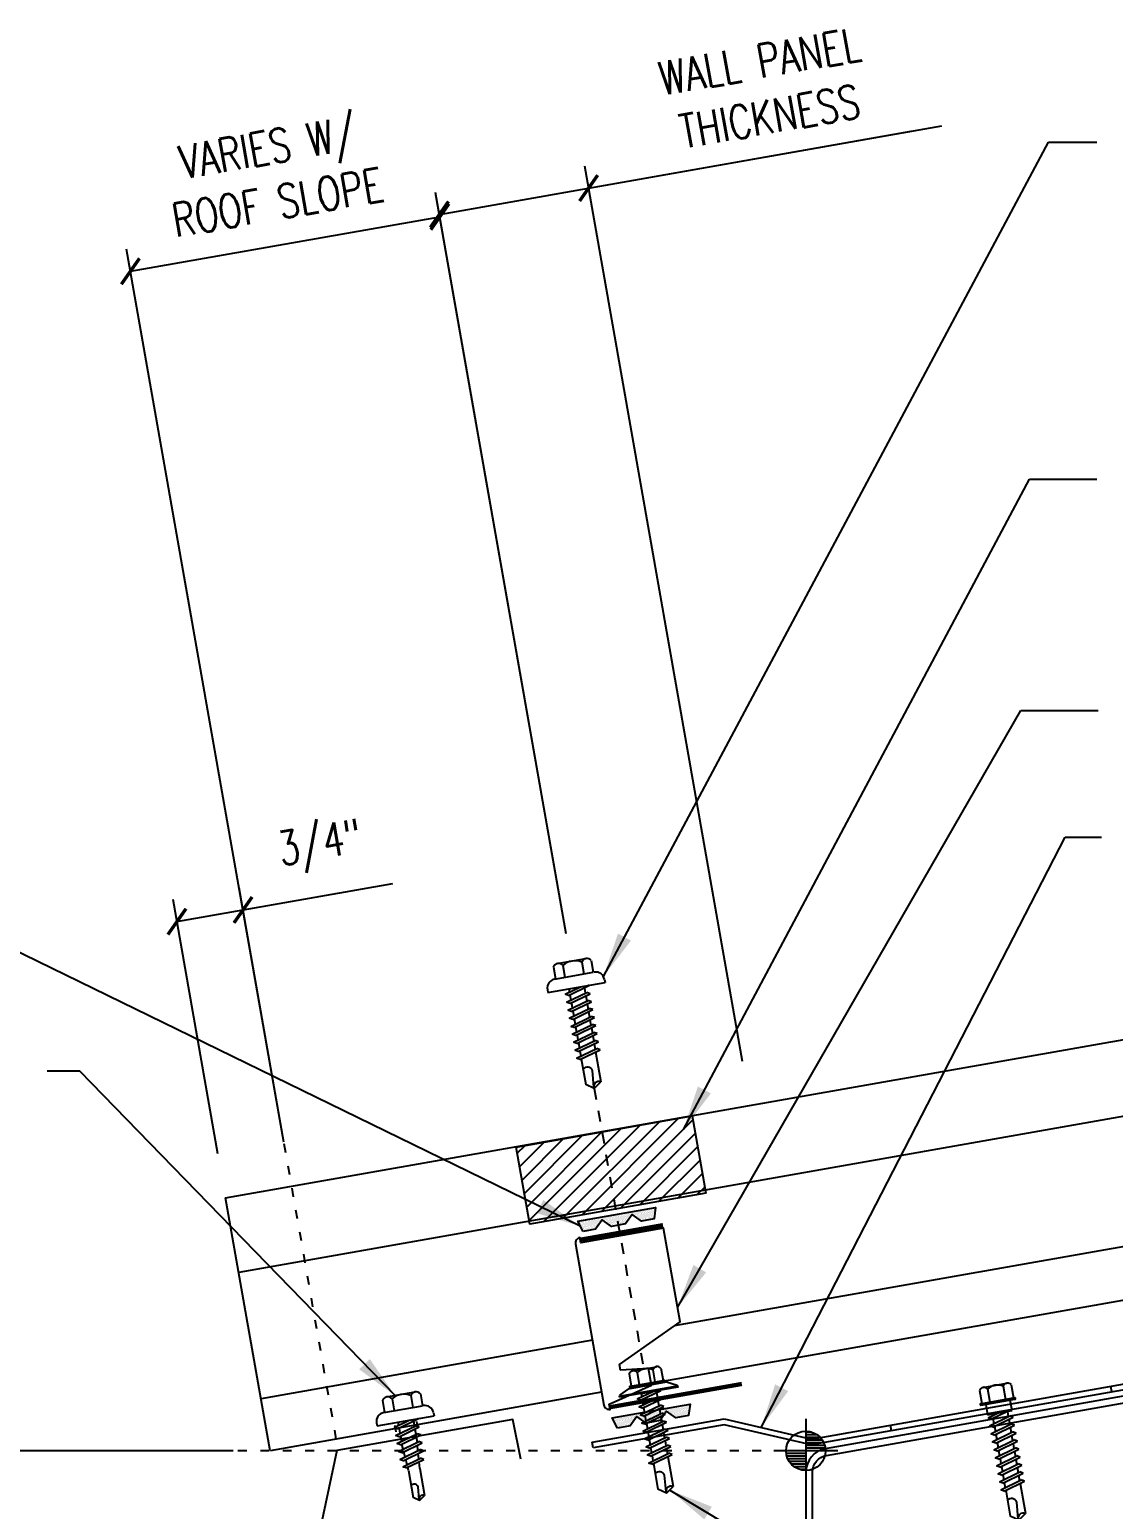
# Model space of a CAD drawing. Header units: inches. Extents: x 8 to 41.9, y 2.6 to 46.4.
# Drawn here: x 16.29 to 28.41, y 20.68 to 37.22 of the extents above; entities that cross this region are included whole.
import ezdxf

# ---------------------------------------------------------------- set-up
doc = ezdxf.new("R2010")
doc.units = ezdxf.units.IN
doc.header["$MEASUREMENT"] = 0
doc.linetypes.add('ACAD_ISO07W100', pattern=[3, 0, -3])
doc.linetypes.add('DASH3', pattern=[0.125, 0.0625, -0.0625])
for name, color, linetype in [('ANNOBJ', 7, 'Continuous'), ('CLO', 3, 'Continuous'), ('DIM', 7, 'Continuous'), ('ELEV-MK', 3, 'Continuous'), ('FASTENER', 9, 'Continuous'), ('PANEL', 11, 'Continuous'), ('SEALANT', 8, 'Continuous'), ('STLA', 12, 'Continuous'), ('TAPE', 8, 'Continuous'), ('TEXT', 2, 'Continuous'), ('TRIM', 6, 'Continuous')]:
    doc.layers.add(name, color=color, linetype=linetype)
doc.styles.add('TEXT1', font='ROMANS.shx', dxfattribs={"width": 0.75, "height": 0.375})
doc.dimstyles.new('DETAIL', dxfattribs={"dimscale": 4, "dimtxt": 0.09375, "dimasz": 0.0625, "dimexe": 0.0625, "dimexo": 0.125, "dimgap": 0.0625, "dimtad": 1, "dimdec": 4, "dimzin": 3, "dimdsep": 46, "dimlunit": 4, "dimtxsty": 'TEXT1', "dimblk": 'ARCHTICK', "dimcen": 0.0625, "dimclrd": 7, "dimclre": 7, "dimclrt": 2, "dimadec": 0, "dimazin": 0, "dimtfac": 0.59375, "dimtdec": 4, "dimtmove": 0, "dimatfit": 3, "dimfxl": 0, "dimfrac": 2, "dimtolj": 1, "dimtzin": 3, "dimarcsym": 0})
doc.dimstyles.new('DETAIL$7', dxfattribs={"dimscale": 4, "dimtxt": 0.09375, "dimasz": 0.125, "dimexe": 0.0625, "dimexo": 0.125, "dimgap": 0.0625, "dimtad": 1, "dimdec": 4, "dimzin": 3, "dimdsep": 46, "dimlunit": 4, "dimtxsty": 'TEXT1', "dimblk": 'ARCHTICK', "dimcen": 0.0625, "dimclrd": 7, "dimclre": 7, "dimclrt": 2, "dimadec": 0, "dimazin": 0, "dimtfac": 0.59375, "dimtdec": 4, "dimtmove": 0, "dimatfit": 3, "dimfxl": 0, "dimfrac": 2, "dimtolj": 1, "dimtzin": 3, "dimarcsym": 0})

# ---------------------------------------------------------------- blocks, each defined once
blk = doc.blocks.new('MB_DW4')
at = {"layer": 'FASTENER'}
for p, q in [((-0.163, 0.337), (0.159, 0.337)), ((-0.226, 0.171), (0.214, 0.171)), ((-0.217, 0.305), (-0.217, 0.171)), ((-0.108, 0.305), (-0.108, 0.171)), ((0.105, 0.305), (0.105, 0.171)), ((0.214, 0.305), (0.214, 0.171)), ((-0.326, 0.071), (-0.326, 0.037)), ((-0.326, 0.037), (0.322, 0.037)), ((-0.141, -0.014), (0.037, 0.037)), ((-0.105, -0.034), (0.137, 0.035)), ((-0.088, 0.037), (-0.088, 0.001)), ((-0.088, 0.037), (0.085, 0.037)), ((0.085, 0.037), (0.134, 0.037)), ((0.085, 0.02), (0.085, -0.041)), ((0.137, 0.035), (0.134, 0.037)), ((0.322, 0.071), (0.322, 0.037)), ((-0.105, -0.034), (-0.141, -0.014)), ((-0.141, -0.105), (0.102, -0.036)), ((-0.105, -0.125), (-0.141, -0.105)), ((-0.141, -0.196), (0.102, -0.127)), ((-0.105, -0.125), (0.137, -0.056)), ((-0.105, -0.216), (0.137, -0.147)), ((-0.088, -0.029), (-0.088, -0.09)), ((-0.088, -0.12), (-0.088, -0.181)), ((0.085, -0.071), (0.085, -0.131)), ((0.085, -0.162), (0.085, -0.211)), ((0.137, -0.056), (0.102, -0.036)), ((0.137, -0.147), (0.102, -0.127)), ((-0.105, -0.216), (-0.141, -0.196)), ((-0.141, -0.287), (0.102, -0.217)), ((-0.105, -0.307), (-0.141, -0.287)), ((-0.141, -0.378), (0.102, -0.308)), ((-0.105, -0.307), (0.137, -0.238)), ((-0.105, -0.398), (0.137, -0.328)), ((-0.084, -0.27), (-0.088, -0.211)), ((-0.078, -0.36), (-0.082, -0.3)), ((0.077, -0.315), (0.082, -0.253)), ((0.084, -0.223), (0.085, -0.211)), ((0.137, -0.238), (0.102, -0.217)), ((0.137, -0.328), (0.102, -0.308)), ((-0.105, -0.398), (-0.141, -0.378)), ((-0.122, -0.463), (0.089, -0.403)), ((-0.086, -0.483), (-0.122, -0.463)), ((-0.086, -0.483), (0.124, -0.423)), ((-0.071, -0.449), (-0.075, -0.389)), ((-0.066, -0.516), (-0.069, -0.478)), ((0.063, -0.515), (0.068, -0.439)), ((0.071, -0.408), (0.075, -0.346)), ((0.124, -0.423), (0.089, -0.403)), ((-0.066, -0.516), (-0.066, -0.82)), ((0.063, -0.516), (0.063, -0.82)), ((-0.002, -0.866), (-0.066, -0.82)), ((-0.003, -0.854), (0.009, -0.714)), ((-0.002, -0.866), (0.063, -0.82))]:
    blk.add_line(p, q, dxfattribs=at)
for centre, radius, start, end in [((-0.163, 0.274), 0.0628, 29.8754, 150.1246), ((-0.002, 0.141), 0.196, 56.9974, 123.0026), ((0.159, 0.274), 0.0628, 29.8754, 150.1246), ((-0.226, 0.071), 0.1, 90, 180), ((0.222, 0.071), 0.1, 0, 90), ((0.073, -0.516), 0.01, 175.9484, 180), ((-0.036, -0.723), 0.0461, 11.1445, 130.906), ((0.039, -0.855), 0.0422, 55.4585, 194.8454)]:
    blk.add_arc(centre, radius, start, end, dxfattribs=at)
blk = doc.blocks.new('*X5')
at = {"color": 0}
for p, q in [((13.863, 23.94), (14.943, 25.019)), ((14.078, 23.978), (15.157, 25.057)), ((14.293, 24.015), (15.317, 25.04)), ((13.406, 24.366), (13.87, 24.83)), ((13.432, 24.215), (14.084, 24.868)), ((13.459, 24.065), (14.299, 24.905)), ((13.485, 23.915), (14.514, 24.943)), ((13.649, 23.902), (14.728, 24.981)), ((14.507, 24.053), (15.344, 24.89)), ((13.353, 24.666), (13.44, 24.754)), ((13.379, 24.516), (13.655, 24.792)), ((14.722, 24.091), (15.37, 24.74)), ((14.937, 24.129), (15.397, 24.589)), ((15.151, 24.167), (15.423, 24.439)), ((15.366, 24.205), (15.45, 24.289))]:
    blk.add_line(p, q, dxfattribs=at)
blk = doc.blocks.new('A$C0421499B')
at = {"layer": 'SEALANT'}
blk.add_lwpolyline([(2.122, 0.347), (0.152, 0), (0, 0.862), (1.97, 1.209)], close=True, dxfattribs=at)
blk.add_blockref('*X5', (-13.34, -23.874), dxfattribs=at)
blk = doc.blocks.new('MB_DW1')
at = {"layer": 'FASTENER'}
for p, q in [((-0.181, 0.276), (-0.181, 0.137)), ((-0.135, 0.302), (0.135, 0.302)), ((-0.089, 0.276), (-0.089, 0.137)), ((0.089, 0.276), (0.089, 0.137)), ((0.181, 0.276), (0.181, 0.137)), ((-0.217, 0.114), (-0.326, 0.059)), ((-0.326, 0.059), (-0.326, 0.049)), ((-0.326, 0.049), (0.326, 0.049)), ((-0.217, 0.114), (0.217, 0.114)), ((-0.193, 0.137), (0.193, 0.137)), ((-0.193, 0.119), (0.193, 0.119)), ((-0.181, 0.137), (0.181, 0.137)), ((-0.139, -0.016), (0.046, 0.037)), ((-0.104, -0.036), (0.139, 0.033)), ((-0.086, 0.037), (-0.086, -0.001)), ((-0.086, 0.037), (0.086, 0.037)), ((0.086, 0.037), (0.133, 0.037)), ((0.086, 0.018), (0.086, -0.042)), ((0.139, 0.033), (0.133, 0.037)), ((0.217, 0.114), (0.326, 0.059)), ((0.326, 0.059), (0.326, 0.049)), ((-0.104, -0.036), (-0.139, -0.016)), ((-0.139, -0.107), (0.104, -0.038)), ((-0.104, -0.127), (-0.139, -0.107)), ((-0.139, -0.198), (0.104, -0.128)), ((-0.104, -0.127), (0.139, -0.058)), ((-0.104, -0.218), (0.139, -0.149)), ((-0.086, -0.031), (-0.086, -0.092)), ((-0.086, -0.122), (-0.086, -0.183)), ((0.086, -0.073), (0.086, -0.133)), ((0.086, -0.164), (0.086, -0.224)), ((0.139, -0.058), (0.104, -0.038)), ((0.139, -0.149), (0.104, -0.128)), ((-0.104, -0.218), (-0.139, -0.198)), ((-0.139, -0.289), (0.104, -0.219)), ((-0.104, -0.309), (-0.139, -0.289)), ((-0.139, -0.38), (0.104, -0.31)), ((-0.104, -0.309), (0.139, -0.239)), ((-0.104, -0.4), (0.139, -0.33)), ((-0.086, -0.213), (-0.086, -0.274)), ((-0.086, -0.304), (-0.086, -0.364)), ((0.086, -0.255), (0.086, -0.315)), ((0.139, -0.239), (0.104, -0.219)), ((0.139, -0.33), (0.104, -0.31)), ((-0.104, -0.4), (-0.139, -0.38)), ((-0.139, -0.47), (0.104, -0.401)), ((-0.104, -0.491), (-0.139, -0.47)), ((-0.139, -0.561), (0.104, -0.492)), ((-0.104, -0.491), (0.139, -0.421)), ((-0.086, -0.395), (-0.086, -0.455)), ((-0.086, -0.486), (-0.086, -0.546)), ((0.086, -0.345), (0.086, -0.406)), ((0.086, -0.436), (0.086, -0.497)), ((0.139, -0.421), (0.104, -0.401)), ((0.139, -0.512), (0.104, -0.492)), ((-0.104, -0.581), (-0.139, -0.561)), ((-0.139, -0.652), (0.104, -0.583)), ((-0.104, -0.672), (-0.139, -0.652)), ((-0.104, -0.581), (0.139, -0.512)), ((-0.104, -0.672), (0.139, -0.603)), ((-0.086, -0.577), (-0.086, -0.637)), ((0.086, -0.527), (0.086, -0.588)), ((0.086, -0.618), (0.086, -0.679)), ((0.139, -0.603), (0.104, -0.583)), ((-0.139, -0.743), (0.104, -0.674)), ((-0.104, -0.763), (-0.139, -0.743)), ((-0.104, -0.763), (0.139, -0.694)), ((-0.086, -0.667), (-0.086, -0.728)), ((-0.086, -0.758), (-0.086, -1.05)), ((0.086, -0.709), (0.086, -1.05)), ((0.139, -0.694), (0.104, -0.674)), ((-0.002, -1.095), (0.014, -0.909)), ((0, -1.111), (-0.086, -1.05)), ((0, -1.111), (0.086, -1.05))]:
    blk.add_line(p, q, dxfattribs=at)
blk.add_lwpolyline([(-0.331, 0.037), (-0.331, 0.049), (0.331, 0.049), (0.331, 0.037)], close=True, dxfattribs=at)
for centre, radius, start, end in [((-0.135, 0.25), 0.0527, 29.8754, 150.1246), ((0, 0.138), 0.164, 56.9974, 123.0026), ((0.135, 0.25), 0.0527, 29.8754, 150.1246), ((-0.193, 0.128), 0.00894, 90, 270), ((0.193, 0.128), 0.00894, 270, 90), ((-0.046, -0.921), 0.0615, 11.1445, 130.906), ((0.054, -1.097), 0.0563, 55.4585, 194.8454)]:
    blk.add_arc(centre, radius, start, end, dxfattribs=at)
blk = doc.blocks.new('*X4')
at = {"color": 0}
for p, q in [((-0.434, 0.135), (-0.434, 0.135)), ((-0.434, 0.123), (-0.434, 0.123)), ((-0.422, 0.141), (-0.422, 0.141)), ((-0.422, 0.129), (-0.422, 0.129)), ((-0.422, 0.117), (-0.422, 0.117)), ((-0.422, 0.105), (-0.422, 0.105)), ((-0.422, 0.094), (-0.422, 0.094)), ((-0.422, 0.082), (-0.422, 0.082)), ((-0.41, 0.135), (-0.41, 0.135)), ((-0.41, 0.123), (-0.41, 0.123)), ((-0.41, 0.111), (-0.41, 0.111)), ((-0.41, 0.1), (-0.41, 0.1)), ((-0.41, 0.088), (-0.41, 0.088)), ((-0.41, 0.076), (-0.41, 0.076)), ((-0.41, 0.064), (-0.41, 0.064)), ((-0.41, 0.053), (-0.41, 0.053)), ((-0.41, 0.041), (-0.41, 0.041)), ((-0.398, 0.141), (-0.398, 0.141)), ((-0.398, 0.129), (-0.398, 0.129)), ((-0.398, 0.117), (-0.398, 0.117)), ((-0.398, 0.105), (-0.398, 0.105)), ((-0.398, 0.094), (-0.398, 0.094)), ((-0.398, 0.082), (-0.398, 0.082)), ((-0.398, 0.07), (-0.398, 0.07)), ((-0.398, 0.059), (-0.398, 0.059)), ((-0.398, 0.047), (-0.398, 0.047)), ((-0.398, 0.035), (-0.398, 0.035)), ((-0.398, 0.023), (-0.398, 0.023)), ((-0.387, 0.135), (-0.387, 0.135)), ((-0.387, 0.123), (-0.387, 0.123)), ((-0.387, 0.111), (-0.387, 0.111)), ((-0.387, 0.1), (-0.387, 0.1)), ((-0.387, 0.088), (-0.387, 0.088)), ((-0.387, 0.076), (-0.387, 0.076)), ((-0.387, 0.064), (-0.387, 0.064)), ((-0.387, 0.053), (-0.387, 0.053)), ((-0.387, 0.041), (-0.387, 0.041)), ((-0.387, 0.029), (-0.387, 0.029)), ((-0.375, 0.141), (-0.375, 0.141)), ((-0.375, 0.129), (-0.375, 0.129)), ((-0.375, 0.117), (-0.375, 0.117)), ((-0.375, 0.105), (-0.375, 0.105)), ((-0.375, 0.094), (-0.375, 0.094)), ((-0.375, 0.082), (-0.375, 0.082)), ((-0.375, 0.07), (-0.375, 0.07)), ((-0.375, 0.059), (-0.375, 0.059)), ((-0.375, 0.047), (-0.375, 0.047)), ((-0.375, 0.035), (-0.375, 0.035)), ((-0.375, 0.023), (-0.375, 0.023)), ((-0.363, 0.135), (-0.363, 0.135)), ((-0.363, 0.123), (-0.363, 0.123)), ((-0.363, 0.111), (-0.363, 0.111)), ((-0.363, 0.1), (-0.363, 0.1)), ((-0.363, 0.088), (-0.363, 0.088)), ((-0.363, 0.076), (-0.363, 0.076)), ((-0.363, 0.064), (-0.363, 0.064)), ((-0.363, 0.053), (-0.363, 0.053)), ((-0.363, 0.041), (-0.363, 0.041)), ((-0.363, 0.029), (-0.363, 0.029)), ((-0.352, 0.141), (-0.352, 0.141)), ((-0.352, 0.129), (-0.352, 0.129)), ((-0.352, 0.117), (-0.352, 0.117)), ((-0.352, 0.105), (-0.352, 0.105)), ((-0.352, 0.094), (-0.352, 0.094)), ((-0.352, 0.082), (-0.352, 0.082)), ((-0.352, 0.07), (-0.352, 0.07)), ((-0.352, 0.059), (-0.352, 0.059)), ((-0.352, 0.047), (-0.352, 0.047)), ((-0.352, 0.035), (-0.352, 0.035)), ((-0.352, 0.023), (-0.352, 0.023)), ((-0.34, 0.135), (-0.34, 0.135)), ((-0.34, 0.123), (-0.34, 0.123)), ((-0.34, 0.111), (-0.34, 0.111)), ((-0.34, 0.1), (-0.34, 0.1)), ((-0.34, 0.088), (-0.34, 0.088)), ((-0.34, 0.076), (-0.34, 0.076)), ((-0.34, 0.064), (-0.34, 0.064)), ((-0.34, 0.053), (-0.34, 0.053)), ((-0.34, 0.041), (-0.34, 0.041)), ((-0.34, 0.029), (-0.34, 0.029)), ((-0.328, 0.141), (-0.328, 0.141)), ((-0.328, 0.129), (-0.328, 0.129)), ((-0.328, 0.117), (-0.328, 0.117)), ((-0.328, 0.105), (-0.328, 0.105)), ((-0.328, 0.094), (-0.328, 0.094)), ((-0.328, 0.082), (-0.328, 0.082)), ((-0.328, 0.07), (-0.328, 0.07)), ((-0.328, 0.059), (-0.328, 0.059)), ((-0.328, 0.047), (-0.328, 0.047)), ((-0.328, 0.035), (-0.328, 0.035)), ((-0.328, 0.023), (-0.328, 0.023)), ((-0.316, 0.135), (-0.316, 0.135)), ((-0.316, 0.123), (-0.316, 0.123)), ((-0.316, 0.111), (-0.316, 0.111)), ((-0.316, 0.1), (-0.316, 0.1)), ((-0.316, 0.088), (-0.316, 0.088)), ((-0.316, 0.076), (-0.316, 0.076)), ((-0.316, 0.064), (-0.316, 0.064)), ((-0.316, 0.053), (-0.316, 0.053)), ((-0.316, 0.041), (-0.316, 0.041)), ((-0.316, 0.029), (-0.316, 0.029)), ((-0.305, 0.141), (-0.305, 0.141)), ((-0.305, 0.129), (-0.305, 0.129)), ((-0.305, 0.117), (-0.305, 0.117)), ((-0.305, 0.105), (-0.305, 0.105)), ((-0.305, 0.094), (-0.305, 0.094)), ((-0.305, 0.082), (-0.305, 0.082)), ((-0.305, 0.07), (-0.305, 0.07)), ((-0.305, 0.059), (-0.305, 0.059)), ((-0.305, 0.047), (-0.305, 0.047)), ((-0.305, 0.035), (-0.305, 0.035)), ((-0.305, 0.023), (-0.305, 0.023)), ((-0.293, 0.135), (-0.293, 0.135)), ((-0.293, 0.123), (-0.293, 0.123)), ((-0.293, 0.111), (-0.293, 0.111)), ((-0.293, 0.1), (-0.293, 0.1)), ((-0.293, 0.088), (-0.293, 0.088)), ((-0.293, 0.076), (-0.293, 0.076)), ((-0.293, 0.064), (-0.293, 0.064)), ((-0.293, 0.053), (-0.293, 0.053)), ((-0.293, 0.041), (-0.293, 0.041)), ((-0.293, 0.029), (-0.293, 0.029)), ((-0.281, 0.141), (-0.281, 0.141)), ((-0.281, 0.129), (-0.281, 0.129)), ((-0.281, 0.117), (-0.281, 0.117)), ((-0.281, 0.105), (-0.281, 0.105)), ((-0.281, 0.094), (-0.281, 0.094)), ((-0.281, 0.082), (-0.281, 0.082)), ((-0.281, 0.07), (-0.281, 0.07)), ((-0.281, 0.059), (-0.281, 0.059)), ((-0.281, 0.047), (-0.281, 0.047)), ((-0.281, 0.035), (-0.281, 0.035)), ((-0.281, 0.023), (-0.281, 0.023)), ((-0.27, 0.135), (-0.27, 0.135)), ((-0.27, 0.123), (-0.27, 0.123)), ((-0.27, 0.111), (-0.27, 0.111)), ((-0.27, 0.1), (-0.27, 0.1)), ((-0.27, 0.088), (-0.27, 0.088)), ((-0.27, 0.076), (-0.27, 0.076)), ((-0.27, 0.064), (-0.27, 0.064)), ((-0.27, 0.053), (-0.27, 0.053)), ((-0.27, 0.041), (-0.27, 0.041)), ((-0.27, 0.029), (-0.27, 0.029)), ((-0.258, 0.141), (-0.258, 0.141)), ((-0.258, 0.129), (-0.258, 0.129)), ((-0.258, 0.117), (-0.258, 0.117)), ((-0.258, 0.105), (-0.258, 0.105)), ((-0.258, 0.094), (-0.258, 0.094)), ((-0.258, 0.082), (-0.258, 0.082)), ((-0.258, 0.07), (-0.258, 0.07)), ((-0.258, 0.059), (-0.258, 0.059)), ((-0.258, 0.047), (-0.258, 0.047)), ((-0.258, 0.035), (-0.258, 0.035)), ((-0.258, 0.023), (-0.258, 0.023)), ((-0.246, 0.135), (-0.246, 0.135)), ((-0.246, 0.123), (-0.246, 0.123)), ((-0.246, 0.111), (-0.246, 0.111)), ((-0.246, 0.1), (-0.246, 0.1)), ((-0.246, 0.088), (-0.246, 0.088)), ((-0.246, 0.076), (-0.246, 0.076)), ((-0.246, 0.064), (-0.246, 0.064)), ((-0.246, 0.053), (-0.246, 0.053)), ((-0.246, 0.041), (-0.246, 0.041)), ((-0.234, 0.141), (-0.234, 0.141)), ((-0.234, 0.129), (-0.234, 0.129)), ((-0.234, 0.117), (-0.234, 0.117)), ((-0.234, 0.105), (-0.234, 0.105)), ((-0.234, 0.094), (-0.234, 0.094)), ((-0.234, 0.082), (-0.234, 0.082)), ((-0.234, 0.07), (-0.234, 0.07)), ((-0.234, 0.059), (-0.234, 0.059)), ((-0.234, 0.047), (-0.234, 0.047)), ((-0.223, 0.135), (-0.223, 0.135)), ((-0.223, 0.123), (-0.223, 0.123)), ((-0.223, 0.111), (-0.223, 0.111)), ((-0.223, 0.1), (-0.223, 0.1)), ((-0.223, 0.088), (-0.223, 0.088)), ((-0.223, 0.076), (-0.223, 0.076)), ((-0.223, 0.064), (-0.223, 0.064)), ((-0.211, 0.141), (-0.211, 0.141)), ((-0.211, 0.129), (-0.211, 0.129)), ((-0.211, 0.117), (-0.211, 0.117)), ((-0.211, 0.105), (-0.211, 0.105)), ((-0.211, 0.094), (-0.211, 0.094)), ((-0.211, 0.082), (-0.211, 0.082)), ((-0.211, 0.07), (-0.211, 0.07)), ((-0.199, 0.135), (-0.199, 0.135)), ((-0.199, 0.123), (-0.199, 0.123)), ((-0.199, 0.111), (-0.199, 0.111)), ((-0.199, 0.1), (-0.199, 0.1)), ((-0.199, 0.088), (-0.199, 0.088)), ((-0.188, 0.141), (-0.188, 0.141)), ((-0.188, 0.129), (-0.188, 0.129)), ((-0.188, 0.117), (-0.188, 0.117)), ((-0.188, 0.105), (-0.188, 0.105)), ((-0.188, 0.094), (-0.188, 0.094)), ((-0.176, 0.135), (-0.176, 0.135)), ((-0.176, 0.123), (-0.176, 0.123)), ((-0.176, 0.111), (-0.176, 0.111)), ((-0.164, 0.141), (-0.164, 0.141)), ((-0.164, 0.129), (-0.164, 0.129)), ((-0.164, 0.117), (-0.164, 0.117)), ((-0.164, 0.105), (-0.164, 0.105)), ((-0.152, 0.135), (-0.152, 0.135)), ((-0.152, 0.123), (-0.152, 0.123)), ((-0.152, 0.111), (-0.152, 0.111)), ((-0.152, 0.1), (-0.152, 0.1)), ((-0.141, 0.141), (-0.141, 0.141)), ((-0.141, 0.129), (-0.141, 0.129)), ((-0.141, 0.117), (-0.141, 0.117)), ((-0.141, 0.105), (-0.141, 0.105)), ((-0.141, 0.094), (-0.141, 0.094)), ((-0.141, 0.082), (-0.141, 0.082)), ((-0.129, 0.135), (-0.129, 0.135)), ((-0.129, 0.123), (-0.129, 0.123)), ((-0.129, 0.111), (-0.129, 0.111)), ((-0.129, 0.1), (-0.129, 0.1)), ((-0.129, 0.088), (-0.129, 0.088)), ((-0.129, 0.076), (-0.129, 0.076)), ((-0.117, 0.141), (-0.117, 0.141)), ((-0.117, 0.129), (-0.117, 0.129)), ((-0.117, 0.117), (-0.117, 0.117)), ((-0.117, 0.105), (-0.117, 0.105)), ((-0.117, 0.094), (-0.117, 0.094)), ((-0.117, 0.082), (-0.117, 0.082)), ((-0.117, 0.07), (-0.117, 0.07)), ((-0.117, 0.059), (-0.117, 0.059)), ((-0.105, 0.135), (-0.105, 0.135)), ((-0.105, 0.123), (-0.105, 0.123)), ((-0.105, 0.111), (-0.105, 0.111)), ((-0.105, 0.1), (-0.105, 0.1)), ((-0.105, 0.088), (-0.105, 0.088)), ((-0.105, 0.076), (-0.105, 0.076)), ((-0.105, 0.064), (-0.105, 0.064)), ((-0.105, 0.053), (-0.105, 0.053)), ((-0.094, 0.141), (-0.094, 0.141)), ((-0.094, 0.129), (-0.094, 0.129)), ((-0.094, 0.117), (-0.094, 0.117)), ((-0.094, 0.105), (-0.094, 0.105)), ((-0.094, 0.094), (-0.094, 0.094)), ((-0.094, 0.082), (-0.094, 0.082)), ((-0.094, 0.07), (-0.094, 0.07)), ((-0.094, 0.059), (-0.094, 0.059)), ((-0.094, 0.047), (-0.094, 0.047)), ((-0.094, 0.035), (-0.094, 0.035)), ((-0.082, 0.135), (-0.082, 0.135)), ((-0.082, 0.123), (-0.082, 0.123)), ((-0.082, 0.111), (-0.082, 0.111)), ((-0.082, 0.1), (-0.082, 0.1)), ((-0.082, 0.088), (-0.082, 0.088)), ((-0.082, 0.076), (-0.082, 0.076)), ((-0.082, 0.064), (-0.082, 0.064)), ((-0.082, 0.053), (-0.082, 0.053)), ((-0.082, 0.041), (-0.082, 0.041)), ((-0.082, 0.029), (-0.082, 0.029)), ((-0.07, 0.141), (-0.07, 0.141)), ((-0.07, 0.129), (-0.07, 0.129)), ((-0.07, 0.117), (-0.07, 0.117)), ((-0.07, 0.105), (-0.07, 0.105)), ((-0.07, 0.094), (-0.07, 0.094)), ((-0.07, 0.082), (-0.07, 0.082)), ((-0.07, 0.07), (-0.07, 0.07)), ((-0.07, 0.059), (-0.07, 0.059)), ((-0.07, 0.047), (-0.07, 0.047)), ((-0.07, 0.035), (-0.07, 0.035)), ((-0.07, 0.023), (-0.07, 0.023)), ((-0.059, 0.135), (-0.059, 0.135)), ((-0.059, 0.123), (-0.059, 0.123)), ((-0.059, 0.111), (-0.059, 0.111)), ((-0.059, 0.1), (-0.059, 0.1)), ((-0.059, 0.088), (-0.059, 0.088)), ((-0.059, 0.076), (-0.059, 0.076)), ((-0.059, 0.064), (-0.059, 0.064)), ((-0.059, 0.053), (-0.059, 0.053)), ((-0.059, 0.041), (-0.059, 0.041)), ((-0.059, 0.029), (-0.059, 0.029)), ((-0.047, 0.141), (-0.047, 0.141)), ((-0.047, 0.129), (-0.047, 0.129)), ((-0.047, 0.117), (-0.047, 0.117)), ((-0.047, 0.105), (-0.047, 0.105)), ((-0.047, 0.094), (-0.047, 0.094)), ((-0.047, 0.082), (-0.047, 0.082)), ((-0.047, 0.07), (-0.047, 0.07)), ((-0.047, 0.059), (-0.047, 0.059)), ((-0.047, 0.047), (-0.047, 0.047)), ((-0.047, 0.035), (-0.047, 0.035)), ((-0.047, 0.023), (-0.047, 0.023)), ((-0.035, 0.135), (-0.035, 0.135)), ((-0.035, 0.123), (-0.035, 0.123)), ((-0.035, 0.111), (-0.035, 0.111)), ((-0.035, 0.1), (-0.035, 0.1)), ((-0.035, 0.088), (-0.035, 0.088)), ((-0.035, 0.076), (-0.035, 0.076)), ((-0.035, 0.064), (-0.035, 0.064)), ((-0.035, 0.053), (-0.035, 0.053)), ((-0.035, 0.041), (-0.035, 0.041)), ((-0.035, 0.029), (-0.035, 0.029)), ((-0.023, 0.141), (-0.023, 0.141)), ((-0.023, 0.129), (-0.023, 0.129)), ((-0.023, 0.117), (-0.023, 0.117)), ((-0.023, 0.105), (-0.023, 0.105)), ((-0.023, 0.094), (-0.023, 0.094)), ((-0.023, 0.082), (-0.023, 0.082)), ((-0.023, 0.07), (-0.023, 0.07)), ((-0.023, 0.059), (-0.023, 0.059)), ((-0.023, 0.047), (-0.023, 0.047)), ((-0.023, 0.035), (-0.023, 0.035)), ((-0.023, 0.023), (-0.023, 0.023)), ((-0.012, 0.135), (-0.012, 0.135)), ((-0.012, 0.123), (-0.012, 0.123)), ((-0.012, 0.111), (-0.012, 0.111)), ((-0.012, 0.1), (-0.012, 0.1)), ((-0.012, 0.088), (-0.012, 0.088)), ((-0.012, 0.076), (-0.012, 0.076)), ((-0.012, 0.064), (-0.012, 0.064)), ((-0.012, 0.053), (-0.012, 0.053)), ((-0.012, 0.041), (-0.012, 0.041)), ((-0.012, 0.029), (-0.012, 0.029)), ((0, 0.141), (0, 0.141)), ((0, 0.129), (0, 0.129)), ((0, 0.117), (0, 0.117)), ((0, 0.105), (0, 0.105)), ((0, 0.094), (0, 0.094)), ((0, 0.082), (0, 0.082)), ((0, 0.07), (0, 0.07)), ((0, 0.059), (0, 0.059)), ((0, 0.047), (0, 0.047)), ((0, 0.035), (0, 0.035)), ((0, 0.023), (0, 0.023)), ((0.012, 0.135), (0.012, 0.135)), ((0.012, 0.123), (0.012, 0.123)), ((0.012, 0.111), (0.012, 0.111)), ((0.012, 0.1), (0.012, 0.1)), ((0.012, 0.088), (0.012, 0.088)), ((0.012, 0.076), (0.012, 0.076)), ((0.012, 0.064), (0.012, 0.064)), ((0.012, 0.053), (0.012, 0.053)), ((0.012, 0.041), (0.012, 0.041)), ((0.012, 0.029), (0.012, 0.029)), ((0.023, 0.141), (0.023, 0.141)), ((0.023, 0.129), (0.023, 0.129)), ((0.023, 0.117), (0.023, 0.117)), ((0.023, 0.105), (0.023, 0.105)), ((0.023, 0.094), (0.023, 0.094)), ((0.023, 0.082), (0.023, 0.082)), ((0.023, 0.07), (0.023, 0.07)), ((0.023, 0.059), (0.023, 0.059)), ((0.023, 0.047), (0.023, 0.047)), ((0.023, 0.035), (0.023, 0.035)), ((0.023, 0.023), (0.023, 0.023)), ((0.035, 0.135), (0.035, 0.135)), ((0.035, 0.123), (0.035, 0.123)), ((0.035, 0.111), (0.035, 0.111)), ((0.035, 0.1), (0.035, 0.1)), ((0.035, 0.088), (0.035, 0.088)), ((0.035, 0.076), (0.035, 0.076)), ((0.035, 0.064), (0.035, 0.064)), ((0.035, 0.053), (0.035, 0.053)), ((0.035, 0.041), (0.035, 0.041)), ((0.035, 0.029), (0.035, 0.029)), ((0.047, 0.141), (0.047, 0.141)), ((0.047, 0.129), (0.047, 0.129)), ((0.047, 0.117), (0.047, 0.117)), ((0.047, 0.105), (0.047, 0.105)), ((0.047, 0.094), (0.047, 0.094)), ((0.047, 0.082), (0.047, 0.082)), ((0.047, 0.07), (0.047, 0.07)), ((0.047, 0.059), (0.047, 0.059)), ((0.047, 0.047), (0.047, 0.047)), ((0.047, 0.035), (0.047, 0.035)), ((0.047, 0.023), (0.047, 0.023)), ((0.059, 0.135), (0.059, 0.135)), ((0.059, 0.123), (0.059, 0.123)), ((0.059, 0.111), (0.059, 0.111)), ((0.059, 0.1), (0.059, 0.1)), ((0.059, 0.088), (0.059, 0.088)), ((0.059, 0.076), (0.059, 0.076)), ((0.059, 0.064), (0.059, 0.064)), ((0.059, 0.053), (0.059, 0.053)), ((0.059, 0.041), (0.059, 0.041)), ((0.059, 0.029), (0.059, 0.029)), ((0.07, 0.141), (0.07, 0.141)), ((0.07, 0.129), (0.07, 0.129)), ((0.07, 0.117), (0.07, 0.117)), ((0.07, 0.105), (0.07, 0.105)), ((0.07, 0.094), (0.07, 0.094)), ((0.07, 0.082), (0.07, 0.082)), ((0.07, 0.07), (0.07, 0.07)), ((0.07, 0.059), (0.07, 0.059)), ((0.07, 0.047), (0.07, 0.047)), ((0.07, 0.035), (0.07, 0.035)), ((0.07, 0.023), (0.07, 0.023)), ((0.082, 0.135), (0.082, 0.135)), ((0.082, 0.123), (0.082, 0.123)), ((0.082, 0.111), (0.082, 0.111)), ((0.082, 0.1), (0.082, 0.1)), ((0.082, 0.088), (0.082, 0.088)), ((0.082, 0.076), (0.082, 0.076)), ((0.082, 0.064), (0.082, 0.064)), ((0.082, 0.053), (0.082, 0.053)), ((0.082, 0.041), (0.082, 0.041)), ((0.082, 0.029), (0.082, 0.029)), ((0.094, 0.141), (0.094, 0.141)), ((0.094, 0.129), (0.094, 0.129)), ((0.094, 0.117), (0.094, 0.117)), ((0.094, 0.105), (0.094, 0.105)), ((0.094, 0.094), (0.094, 0.094)), ((0.094, 0.082), (0.094, 0.082)), ((0.094, 0.07), (0.094, 0.07)), ((0.094, 0.059), (0.094, 0.059)), ((0.094, 0.047), (0.094, 0.047)), ((0.094, 0.035), (0.094, 0.035)), ((0.105, 0.135), (0.105, 0.135)), ((0.105, 0.123), (0.105, 0.123)), ((0.105, 0.111), (0.105, 0.111)), ((0.105, 0.1), (0.105, 0.1)), ((0.105, 0.088), (0.105, 0.088)), ((0.105, 0.076), (0.105, 0.076)), ((0.105, 0.064), (0.105, 0.064)), ((0.105, 0.053), (0.105, 0.053)), ((0.117, 0.141), (0.117, 0.141)), ((0.117, 0.129), (0.117, 0.129)), ((0.117, 0.117), (0.117, 0.117)), ((0.117, 0.105), (0.117, 0.105)), ((0.117, 0.094), (0.117, 0.094)), ((0.117, 0.082), (0.117, 0.082)), ((0.117, 0.07), (0.117, 0.07)), ((0.117, 0.059), (0.117, 0.059)), ((0.129, 0.135), (0.129, 0.135)), ((0.129, 0.123), (0.129, 0.123)), ((0.129, 0.111), (0.129, 0.111)), ((0.129, 0.1), (0.129, 0.1)), ((0.129, 0.088), (0.129, 0.088)), ((0.129, 0.076), (0.129, 0.076)), ((0.141, 0.141), (0.141, 0.141)), ((0.141, 0.129), (0.141, 0.129)), ((0.141, 0.117), (0.141, 0.117)), ((0.141, 0.105), (0.141, 0.105)), ((0.141, 0.094), (0.141, 0.094)), ((0.141, 0.082), (0.141, 0.082)), ((0.152, 0.135), (0.152, 0.135)), ((0.152, 0.123), (0.152, 0.123)), ((0.152, 0.111), (0.152, 0.111)), ((0.152, 0.1), (0.152, 0.1)), ((0.164, 0.141), (0.164, 0.141)), ((0.164, 0.129), (0.164, 0.129)), ((0.164, 0.117), (0.164, 0.117)), ((0.164, 0.105), (0.164, 0.105)), ((0.176, 0.135), (0.176, 0.135)), ((0.176, 0.123), (0.176, 0.123)), ((0.176, 0.111), (0.176, 0.111)), ((0.188, 0.141), (0.188, 0.141)), ((0.188, 0.129), (0.188, 0.129)), ((0.188, 0.117), (0.188, 0.117)), ((0.188, 0.105), (0.188, 0.105)), ((0.188, 0.094), (0.188, 0.094)), ((0.199, 0.135), (0.199, 0.135)), ((0.199, 0.123), (0.199, 0.123)), ((0.199, 0.111), (0.199, 0.111)), ((0.199, 0.1), (0.199, 0.1)), ((0.199, 0.088), (0.199, 0.088)), ((0.211, 0.141), (0.211, 0.141)), ((0.211, 0.129), (0.211, 0.129)), ((0.211, 0.117), (0.211, 0.117)), ((0.211, 0.105), (0.211, 0.105)), ((0.211, 0.094), (0.211, 0.094)), ((0.211, 0.082), (0.211, 0.082)), ((0.211, 0.07), (0.211, 0.07)), ((0.223, 0.135), (0.223, 0.135)), ((0.223, 0.123), (0.223, 0.123)), ((0.223, 0.111), (0.223, 0.111)), ((0.223, 0.1), (0.223, 0.1)), ((0.223, 0.088), (0.223, 0.088)), ((0.223, 0.076), (0.223, 0.076)), ((0.223, 0.064), (0.223, 0.064)), ((0.234, 0.141), (0.234, 0.141)), ((0.234, 0.129), (0.234, 0.129)), ((0.234, 0.117), (0.234, 0.117)), ((0.234, 0.105), (0.234, 0.105)), ((0.234, 0.094), (0.234, 0.094)), ((0.234, 0.082), (0.234, 0.082)), ((0.234, 0.07), (0.234, 0.07)), ((0.234, 0.059), (0.234, 0.059)), ((0.234, 0.047), (0.234, 0.047)), ((0.246, 0.135), (0.246, 0.135)), ((0.246, 0.123), (0.246, 0.123)), ((0.246, 0.111), (0.246, 0.111)), ((0.246, 0.1), (0.246, 0.1)), ((0.246, 0.088), (0.246, 0.088)), ((0.246, 0.076), (0.246, 0.076)), ((0.246, 0.064), (0.246, 0.064)), ((0.246, 0.053), (0.246, 0.053)), ((0.246, 0.041), (0.246, 0.041)), ((0.258, 0.141), (0.258, 0.141)), ((0.258, 0.129), (0.258, 0.129)), ((0.258, 0.117), (0.258, 0.117)), ((0.258, 0.105), (0.258, 0.105)), ((0.258, 0.094), (0.258, 0.094)), ((0.258, 0.082), (0.258, 0.082)), ((0.258, 0.07), (0.258, 0.07)), ((0.258, 0.059), (0.258, 0.059)), ((0.258, 0.047), (0.258, 0.047)), ((0.258, 0.035), (0.258, 0.035)), ((0.258, 0.023), (0.258, 0.023)), ((0.27, 0.135), (0.27, 0.135)), ((0.27, 0.123), (0.27, 0.123)), ((0.27, 0.111), (0.27, 0.111)), ((0.27, 0.1), (0.27, 0.1)), ((0.27, 0.088), (0.27, 0.088)), ((0.27, 0.076), (0.27, 0.076)), ((0.27, 0.064), (0.27, 0.064)), ((0.27, 0.053), (0.27, 0.053)), ((0.27, 0.041), (0.27, 0.041)), ((0.27, 0.029), (0.27, 0.029)), ((0.281, 0.141), (0.281, 0.141)), ((0.281, 0.129), (0.281, 0.129)), ((0.281, 0.117), (0.281, 0.117)), ((0.281, 0.105), (0.281, 0.105)), ((0.281, 0.094), (0.281, 0.094)), ((0.281, 0.082), (0.281, 0.082)), ((0.281, 0.07), (0.281, 0.07)), ((0.281, 0.059), (0.281, 0.059)), ((0.281, 0.047), (0.281, 0.047)), ((0.281, 0.035), (0.281, 0.035)), ((0.281, 0.023), (0.281, 0.023)), ((0.293, 0.135), (0.293, 0.135)), ((0.293, 0.123), (0.293, 0.123)), ((0.293, 0.111), (0.293, 0.111)), ((0.293, 0.1), (0.293, 0.1)), ((0.293, 0.088), (0.293, 0.088)), ((0.293, 0.076), (0.293, 0.076)), ((0.293, 0.064), (0.293, 0.064)), ((0.293, 0.053), (0.293, 0.053)), ((0.293, 0.041), (0.293, 0.041)), ((0.293, 0.029), (0.293, 0.029)), ((0.305, 0.141), (0.305, 0.141)), ((0.305, 0.129), (0.305, 0.129)), ((0.305, 0.117), (0.305, 0.117)), ((0.305, 0.105), (0.305, 0.105)), ((0.305, 0.094), (0.305, 0.094)), ((0.305, 0.082), (0.305, 0.082)), ((0.305, 0.07), (0.305, 0.07)), ((0.305, 0.059), (0.305, 0.059)), ((0.305, 0.047), (0.305, 0.047)), ((0.305, 0.035), (0.305, 0.035)), ((0.305, 0.023), (0.305, 0.023)), ((0.316, 0.135), (0.316, 0.135)), ((0.316, 0.123), (0.316, 0.123)), ((0.316, 0.111), (0.316, 0.111)), ((0.316, 0.1), (0.316, 0.1)), ((0.316, 0.088), (0.316, 0.088)), ((0.316, 0.076), (0.316, 0.076)), ((0.316, 0.064), (0.316, 0.064)), ((0.316, 0.053), (0.316, 0.053)), ((0.316, 0.041), (0.316, 0.041)), ((0.316, 0.029), (0.316, 0.029)), ((0.328, 0.141), (0.328, 0.141)), ((0.328, 0.129), (0.328, 0.129)), ((0.328, 0.117), (0.328, 0.117)), ((0.328, 0.105), (0.328, 0.105)), ((0.328, 0.094), (0.328, 0.094)), ((0.328, 0.082), (0.328, 0.082)), ((0.328, 0.07), (0.328, 0.07)), ((0.328, 0.059), (0.328, 0.059)), ((0.328, 0.047), (0.328, 0.047)), ((0.328, 0.035), (0.328, 0.035)), ((0.328, 0.023), (0.328, 0.023)), ((0.34, 0.135), (0.34, 0.135)), ((0.34, 0.123), (0.34, 0.123)), ((0.34, 0.111), (0.34, 0.111)), ((0.34, 0.1), (0.34, 0.1)), ((0.34, 0.088), (0.34, 0.088)), ((0.34, 0.076), (0.34, 0.076)), ((0.34, 0.064), (0.34, 0.064)), ((0.34, 0.053), (0.34, 0.053)), ((0.34, 0.041), (0.34, 0.041)), ((0.34, 0.029), (0.34, 0.029)), ((0.352, 0.141), (0.352, 0.141)), ((0.352, 0.129), (0.352, 0.129)), ((0.352, 0.117), (0.352, 0.117)), ((0.352, 0.105), (0.352, 0.105)), ((0.352, 0.094), (0.352, 0.094)), ((0.352, 0.082), (0.352, 0.082)), ((0.352, 0.07), (0.352, 0.07)), ((0.352, 0.059), (0.352, 0.059)), ((0.352, 0.047), (0.352, 0.047)), ((0.352, 0.035), (0.352, 0.035)), ((0.352, 0.023), (0.352, 0.023)), ((0.363, 0.135), (0.363, 0.135)), ((0.363, 0.123), (0.363, 0.123)), ((0.363, 0.111), (0.363, 0.111)), ((0.363, 0.1), (0.363, 0.1)), ((0.363, 0.088), (0.363, 0.088)), ((0.363, 0.076), (0.363, 0.076)), ((0.363, 0.064), (0.363, 0.064)), ((0.363, 0.053), (0.363, 0.053)), ((0.363, 0.041), (0.363, 0.041)), ((0.363, 0.029), (0.363, 0.029)), ((0.375, 0.141), (0.375, 0.141)), ((0.375, 0.129), (0.375, 0.129)), ((0.375, 0.117), (0.375, 0.117)), ((0.375, 0.105), (0.375, 0.105)), ((0.375, 0.094), (0.375, 0.094)), ((0.375, 0.082), (0.375, 0.082)), ((0.375, 0.07), (0.375, 0.07)), ((0.375, 0.059), (0.375, 0.059)), ((0.375, 0.047), (0.375, 0.047)), ((0.375, 0.035), (0.375, 0.035)), ((0.375, 0.023), (0.375, 0.023)), ((0.387, 0.135), (0.387, 0.135)), ((0.387, 0.123), (0.387, 0.123)), ((0.387, 0.111), (0.387, 0.111)), ((0.387, 0.1), (0.387, 0.1)), ((0.387, 0.088), (0.387, 0.088)), ((0.387, 0.076), (0.387, 0.076)), ((0.387, 0.064), (0.387, 0.064)), ((0.387, 0.053), (0.387, 0.053)), ((0.387, 0.041), (0.387, 0.041)), ((0.387, 0.029), (0.387, 0.029)), ((0.398, 0.141), (0.398, 0.141)), ((0.398, 0.129), (0.398, 0.129)), ((0.398, 0.117), (0.398, 0.117)), ((0.398, 0.105), (0.398, 0.105)), ((0.398, 0.094), (0.398, 0.094)), ((0.398, 0.082), (0.398, 0.082)), ((0.398, 0.07), (0.398, 0.07)), ((0.398, 0.059), (0.398, 0.059)), ((0.398, 0.047), (0.398, 0.047)), ((0.398, 0.035), (0.398, 0.035)), ((0.398, 0.023), (0.398, 0.023)), ((0.41, 0.135), (0.41, 0.135)), ((0.41, 0.123), (0.41, 0.123)), ((0.41, 0.111), (0.41, 0.111)), ((0.41, 0.1), (0.41, 0.1)), ((0.41, 0.088), (0.41, 0.088)), ((0.41, 0.076), (0.41, 0.076)), ((0.41, 0.064), (0.41, 0.064)), ((0.41, 0.053), (0.41, 0.053)), ((0.41, 0.041), (0.41, 0.041)), ((0.422, 0.141), (0.422, 0.141)), ((0.422, 0.129), (0.422, 0.129)), ((0.422, 0.117), (0.422, 0.117)), ((0.422, 0.105), (0.422, 0.105)), ((0.422, 0.094), (0.422, 0.094)), ((0.422, 0.082), (0.422, 0.082)), ((0.434, 0.135), (0.434, 0.135)), ((0.434, 0.123), (0.434, 0.123))]:
    blk.add_line(p, q, dxfattribs=at)
blk = doc.blocks.new('MB_DBTAP')
at = {"layer": 'TAPE', "color": 9}
blk.add_lwpolyline([(-0.403, 0.018), (-0.442, 0.141), (0.442, 0.141), (0.403, 0.018), (0.26, 0.018), (0.17, 0.109), (0.079, 0.018), (0, 0.018), (-0.079, 0.018), (-0.17, 0.109), (-0.26, 0.018)], close=True, dxfattribs=at)
at = {"layer": 'TAPE', "color": 251}
blk.add_blockref('*X4', (0, 0), dxfattribs=at)
blk = doc.blocks.new('MB_UDICM')
at = {"layer": 'CLO'}
blk.add_lwpolyline([(0, 1), (0, 0.06, 0.414337), (0.06, 0), (0.06, 0.06), (0.562, 0.187), (0.562, 0.375), (0.25, 0.413), (0.25, 0.476), (1, 0.828), (1, 1.89), (0.06, 1.89), (0.06, 1.95, 0.414214), (0, 1.89)], format="xyb", close=True, dxfattribs=at)
at = {"layer": 'CLO', "const_width": 0.0478}
for points in [[(0.06, 1.926), (1, 1.926)], [(0.06, 0.024), (1.56, 0.024)]]:
    blk.add_lwpolyline(points, dxfattribs=at)
blk = doc.blocks.new('MB_DW3')
at = {"layer": 'FASTENER'}
for p, q in [((-0.161, 0.337), (0.161, 0.337)), ((-0.224, 0.171), (0.215, 0.171)), ((-0.215, 0.305), (-0.215, 0.171)), ((-0.107, 0.305), (-0.107, 0.171)), ((0.107, 0.305), (0.107, 0.171)), ((0.215, 0.305), (0.215, 0.171)), ((-0.324, 0.071), (-0.324, 0.037)), ((-0.324, 0.037), (0.324, 0.037)), ((-0.139, -0.016), (0.046, 0.037)), ((-0.104, -0.036), (0.139, 0.033)), ((-0.086, 0.037), (0.086, 0.037)), ((-0.086, 0.037), (-0.086, -0.001)), ((0.086, 0.037), (0.133, 0.037)), ((0.086, 0.018), (0.086, -0.042)), ((0.139, 0.033), (0.133, 0.037)), ((0.324, 0.071), (0.324, 0.037)), ((-0.104, -0.036), (-0.139, -0.016)), ((-0.139, -0.107), (0.104, -0.038)), ((-0.104, -0.127), (-0.139, -0.107)), ((-0.139, -0.198), (0.104, -0.128)), ((-0.104, -0.127), (0.139, -0.058)), ((-0.104, -0.218), (0.139, -0.149)), ((-0.086, -0.031), (-0.086, -0.092)), ((-0.086, -0.122), (-0.086, -0.183)), ((0.086, -0.073), (0.086, -0.133)), ((0.086, -0.164), (0.086, -0.224)), ((0.139, -0.058), (0.104, -0.038)), ((0.139, -0.149), (0.104, -0.128)), ((-0.104, -0.218), (-0.139, -0.198)), ((-0.139, -0.289), (0.104, -0.219)), ((-0.104, -0.309), (-0.139, -0.289)), ((-0.139, -0.38), (0.104, -0.31)), ((-0.104, -0.309), (0.139, -0.239)), ((-0.104, -0.4), (0.139, -0.33)), ((-0.086, -0.213), (-0.086, -0.274)), ((-0.086, -0.304), (-0.086, -0.364)), ((0.086, -0.255), (0.086, -0.315)), ((0.139, -0.239), (0.104, -0.219)), ((0.139, -0.33), (0.104, -0.31)), ((-0.104, -0.4), (-0.139, -0.38)), ((-0.139, -0.47), (0.104, -0.401)), ((-0.104, -0.491), (-0.139, -0.47)), ((-0.139, -0.561), (0.104, -0.492)), ((-0.104, -0.491), (0.139, -0.421)), ((-0.086, -0.395), (-0.086, -0.455)), ((-0.086, -0.486), (-0.086, -0.546)), ((0.086, -0.345), (0.086, -0.406)), ((0.086, -0.436), (0.086, -0.497)), ((0.139, -0.421), (0.104, -0.401)), ((0.139, -0.512), (0.104, -0.492)), ((-0.104, -0.581), (-0.139, -0.561)), ((-0.139, -0.652), (0.104, -0.583)), ((-0.104, -0.672), (-0.139, -0.652)), ((-0.104, -0.581), (0.139, -0.512)), ((-0.104, -0.672), (0.139, -0.603)), ((-0.086, -0.577), (-0.086, -0.637)), ((0.086, -0.527), (0.086, -0.588)), ((0.086, -0.618), (0.086, -0.679)), ((0.139, -0.603), (0.104, -0.583)), ((-0.139, -0.743), (0.104, -0.674)), ((-0.104, -0.763), (-0.139, -0.743)), ((-0.104, -0.763), (0.139, -0.694)), ((-0.086, -0.667), (-0.086, -0.728)), ((-0.086, -0.758), (-0.086, -1.05)), ((0.086, -0.709), (0.086, -1.05)), ((0.139, -0.694), (0.104, -0.674)), ((-0.002, -1.095), (0.014, -0.909)), ((0, -1.111), (-0.086, -1.05)), ((0, -1.111), (0.086, -1.05))]:
    blk.add_line(p, q, dxfattribs=at)
for centre, radius, start, end in [((-0.161, 0.274), 0.0628, 29.8754, 150.1246), ((0, 0.141), 0.196, 56.9974, 123.0026), ((0.161, 0.274), 0.0628, 29.8754, 150.1246), ((-0.224, 0.071), 0.1, 90, 180), ((0.224, 0.071), 0.1, 0, 90), ((-0.046, -0.921), 0.0615, 11.1445, 130.906), ((0.054, -1.097), 0.0563, 55.4585, 194.8454)]:
    blk.add_arc(centre, radius, start, end, dxfattribs=at)
blk = doc.blocks.new('SD22')
at = {"layer": 'FASTENER'}
for p, q in [((-0.181, 0.204), (-0.181, 0.055)), ((-0.135, 0.23), (0.135, 0.23)), ((-0.089, 0.204), (-0.089, 0.055)), ((0.089, 0.204), (0.089, 0.055)), ((0.181, 0.204), (0.181, 0.055)), ((-0.193, 0.055), (0.193, 0.055)), ((-0.193, 0.037), (0.193, 0.037)), ((-0.181, 0.055), (0.181, 0.055)), ((-0.139, 0.037), (-0.139, -0.082)), ((0.139, -0.082), (0.139, 0.037)), ((-0.139, -0.114), (-0.025, -0.082)), ((-0.139, -0.082), (0.139, -0.082)), ((-0.104, -0.134), (-0.139, -0.114)), ((-0.139, -0.205), (0.104, -0.136)), ((-0.104, -0.134), (0.081, -0.082)), ((-0.104, -0.225), (0.139, -0.156)), ((-0.086, -0.082), (-0.086, -0.099)), ((-0.086, -0.129), (-0.086, -0.19)), ((0.086, -0.082), (0.086, -0.141)), ((0.139, -0.156), (0.104, -0.136)), ((-0.104, -0.225), (-0.139, -0.205)), ((-0.139, -0.296), (0.104, -0.227)), ((-0.104, -0.316), (-0.139, -0.296)), ((-0.139, -0.387), (0.104, -0.318)), ((-0.104, -0.316), (0.139, -0.247)), ((-0.086, -0.22), (-0.086, -0.281)), ((-0.086, -0.311), (-0.086, -0.372)), ((0.086, -0.171), (0.086, -0.232)), ((0.086, -0.262), (0.086, -0.322)), ((0.139, -0.247), (0.104, -0.227)), ((0.139, -0.338), (0.104, -0.318)), ((-0.104, -0.407), (-0.139, -0.387)), ((-0.139, -0.478), (0.104, -0.408)), ((-0.104, -0.498), (-0.139, -0.478)), ((-0.104, -0.407), (0.139, -0.338)), ((-0.104, -0.498), (0.139, -0.429)), ((-0.086, -0.402), (-0.086, -0.463)), ((-0.086, -0.493), (-0.086, -0.554)), ((0.086, -0.353), (0.086, -0.413)), ((0.086, -0.444), (0.086, -0.504)), ((0.139, -0.429), (0.104, -0.408)), ((-0.139, -0.569), (0.104, -0.499)), ((-0.104, -0.589), (-0.139, -0.569)), ((-0.139, -0.66), (0.104, -0.59)), ((-0.104, -0.68), (-0.139, -0.66)), ((-0.104, -0.589), (0.139, -0.519)), ((-0.104, -0.68), (0.139, -0.61)), ((-0.086, -0.584), (-0.086, -0.644)), ((0.086, -0.535), (0.086, -0.595)), ((0.086, -0.625), (0.086, -0.686)), ((0.139, -0.519), (0.104, -0.499)), ((0.139, -0.61), (0.104, -0.59)), ((-0.139, -0.75), (0.104, -0.681)), ((-0.104, -0.771), (-0.139, -0.75)), ((-0.139, -0.841), (0.104, -0.772)), ((-0.104, -0.771), (0.139, -0.701)), ((-0.104, -0.861), (0.139, -0.792)), ((-0.086, -0.675), (-0.086, -0.735)), ((-0.086, -0.766), (-0.086, -0.826)), ((0.086, -0.716), (0.086, -0.777)), ((0.086, -0.807), (0.086, -0.868)), ((0.139, -0.701), (0.104, -0.681)), ((0.139, -0.792), (0.104, -0.772)), ((-0.104, -0.861), (-0.139, -0.841)), ((-0.139, -0.932), (0.104, -0.863)), ((-0.104, -0.952), (-0.139, -0.932)), ((-0.104, -0.952), (0.139, -0.883)), ((-0.086, -0.857), (-0.086, -0.917)), ((-0.086, -0.947), (-0.086, -1.239)), ((0.086, -0.898), (0.086, -1.239)), ((0.139, -0.883), (0.104, -0.863)), ((-0.002, -1.285), (0.014, -1.098)), ((0, -1.3), (-0.086, -1.239)), ((0, -1.3), (0.086, -1.239))]:
    blk.add_line(p, q, dxfattribs=at)
for centre, radius, start, end in [((-0.135, 0.178), 0.0527, 29.8754, 150.1246), ((0, 0.066), 0.164, 56.9974, 123.0026), ((0.135, 0.178), 0.0527, 29.8754, 150.1246), ((-0.193, 0.046), 0.00894, 90, 270), ((0.193, 0.046), 0.00894, 270, 90), ((-0.046, -1.11), 0.0615, 11.1445, 130.906), ((0.054, -1.286), 0.0563, 55.4585, 194.8454)]:
    blk.add_arc(centre, radius, start, end, dxfattribs=at)
blk = doc.blocks.new('SURVEY')
at = {"color": 11}
for p, q in [((0, 0.1785), (0, -0.1785)), ((0.0328, 0.105), (0, 0.105)), ((0.0632, 0.09), (0, 0.09)), ((0.0805, 0.075), (0, 0.075)), ((0.0922, 0.06), (0, 0.06)), ((0.1004, 0.045), (0, 0.045)), ((0.1058, 0.03), (0, 0.03)), ((0.109, 0.015), (0, 0.015)), ((0.1785, 0), (-0.1785, 0)), ((0, -0.015), (-0.109, -0.015)), ((0, -0.03), (-0.1058, -0.03)), ((0, -0.045), (-0.1004, -0.045)), ((0, -0.06), (-0.0922, -0.06)), ((0, -0.075), (-0.0805, -0.075)), ((0, -0.09), (-0.0632, -0.09)), ((0, -0.105), (-0.0328, -0.105))]:
    blk.add_line(p, q, dxfattribs=at)
blk.add_circle((0, 0), 0.11, dxfattribs=at)
blk = doc.blocks.new('A$C45947BF7')
at = {"layer": 'STLA'}
for p, q in [((-2.913, 1.745), (1.506, 2.524)), ((1.506, 2.524), (1.517, 2.462)), ((1.517, 2.462), (-2.915, 1.681)), ((-5.365, 1.709), (-3.888, 1.97)), ((-3.889, 1.906), (-5.354, 1.648)), ((-2.915, 1.681), (-3.889, 1.906)), ((-3.888, 1.97), (-2.913, 1.745)), ((-5.354, 1.648), (-5.365, 1.709))]:
    blk.add_line(p, q, dxfattribs=at)
at = {"layer": 'STLA', "color": 5}
for p, q in [((0.444, 2.273), (0.434, 2.335)), ((-2.018, 1.839), (-2.028, 1.901))]:
    blk.add_line(p, q, dxfattribs=at)
blk = doc.blocks.new('_ArchTick')
at = {"color": 0, "linetype": 'ByBlock', "const_width": 0.15}
blk.add_lwpolyline([(-0.5, -0.5), (0.5, 0.5)], dxfattribs=at)
blk = doc.blocks.new('*D31')
at = {"layer": 'DEFPOINTS', "color": 0}
for p in [(18.681, 27.38), (18.487, 24.16), (19.225, 24.29)]:
    blk.add_point(p, dxfattribs=at)
at = {"layer": 'DIM', "color": 7, "lineweight": -2}
for p, q in [((18.681, 27.38), (20.356, 27.675)), ((18.4, 24.652), (17.899, 27.496)), ((19.138, 24.782), (18.637, 27.626)), ((17.942, 27.249), (18.681, 27.38))]:
    blk.add_line(p, q, dxfattribs=at)
at = {"layer": 'DIM', "color": 7, "lineweight": -2, "xscale": 0.25, "yscale": 0.25, "zscale": 0.25}
for p, rotation in [((18.681, 27.38), 9.999999999999899), ((17.942, 27.249), 189.9999999999999)]:
    blk.add_blockref('_ArchTick', p, dxfattribs=dict(at, rotation=rotation))
at = {"layer": 'DIM', "color": 2, "insert": (19.548, 28.077), "char_height": 0.375, "attachment_point": 5, "rotation": 10, "style": 'TEXT1'}
blk.add_mtext('\\A1;3/4"', dxfattribs=at)

msp = doc.modelspace()

# ---------------------------------------------------------------- linework, layer by layer
at = {"layer": 'ANNOBJ'}
for p, q in [((20.37721, 21.61523), (20.38941, 21.54604)), ((20.63562, 21.58945), (20.62342, 21.65864))]:
    msp.add_line(p, q, dxfattribs=at)
at = {"layer": 'DIM'}
msp.add_line((22.54527, 35.45024), (26.49571, 36.14681), dxfattribs=at)
at = {"layer": 'DIM', "color": 7}
for p, q in [((22.54527, 35.45024), (26.15143, 36.0861)), ((24.26684, 25.68674), (22.50186, 35.69644)), ((20.87715, 35.1561), (22.54527, 35.45024)), ((22.29544, 27.11256), (20.83373, 35.40231)), ((22.29544, 27.11256), (20.83835, 35.37615)), ((17.42151, 34.51982), (20.88176, 35.12995)), ((19.13847, 24.78247), (17.3781, 34.76602))]:
    msp.add_line(p, q, dxfattribs=at)
at = {"layer": 'FASTENER', "linetype": 'DASH3', "ltscale": 2}
msp.add_line((22.60869, 25.38229), (23.16109, 22.24946), dxfattribs=at)
at = {"layer": 'PANEL'}
for p, q in [((18.48669, 24.15983), (38.80578, 27.74263)), ((38.95268, 26.90948), (18.63359, 23.32668)), ((39.2017, 25.49727), (23.50353, 22.72926)), ((39.30415, 24.91623), (23.2447, 22.08452)), ((18.98506, 21.33343), (18.48669, 24.15983)), ((22.58829, 22.56788), (18.8826, 21.91446)), ((22.69075, 21.98684), (18.98506, 21.33343))]:
    msp.add_line(p, q, dxfattribs=at)
at = {"layer": 'STLA'}
msp.add_lwpolyline([(30.08105, 21.15116), (29.94425, 21.92699, 0.41421356), (29.6405, 22.13968), (25.19135, 21.35517, 0.36397023), (24.97468, 21.09695), (24.97468, 13.57917, 0.41421356), (25.23688, 13.31697), (29.71248, 13.31697, 0.41421356), (29.97468, 13.57917), (29.97468, 14.36697), (29.89998, 14.36697), (29.89998, 13.57917, -0.41421356), (29.71248, 13.39167), (25.23688, 13.39167, -0.41421356), (25.04938, 13.57917), (25.04938, 21.09695, -0.36397023), (25.20432, 21.28161), (29.65347, 22.06611, -0.41421356), (29.87068, 21.91402), (30.00748, 21.13819)], format="xyb", close=True, dxfattribs=at)
at = {"layer": 'TEXT', "linetype": 'ACAD_ISO07W100', "ltscale": 0.05}
for p, q in [((19.72366, 21.46366), (19.13847, 24.78247)), ((24.97448, 21.33066), (18.57038, 21.33066))]:
    msp.add_line(p, q, dxfattribs=at)
at = {"layer": 'TEXT'}
msp.add_line((18.57038, 21.33066), (11.67506, 21.33066), dxfattribs=at)
at = {"layer": 'TRIM'}
msp.add_lwpolyline([(21.78887, 21.23934), (21.69904, 21.68364), (19.72942, 21.33634), (19.42391, 19.89902), (21.20329, 15.4949), (23.50633, 15.90099), (23.50633, 14.15099), (23.10858, 13.75324, 1), (23.19697, 13.66485), (23.4685, 13.93638)], format="xyb", dxfattribs=at)

# ---------------------------------------------------------------- block references
at = {"layer": 'CLO', "rotation": 10.00000000000001}
msp.add_blockref('MB_UDICM', (22.72628, 21.78533), dxfattribs=at)
at = {"layer": 'DIM', "color": 7, "xscale": 0.25, "yscale": 0.25, "zscale": 0.25}
for p, rotation in [((22.54527, 35.45024), 9.99999999999999), ((20.87715, 35.1561), 190), ((20.88176, 35.12995), 9.999999999999796), ((17.42151, 34.51982), 189.9999999999998)]:
    msp.add_blockref('_ArchTick', p, dxfattribs=dict(at, rotation=rotation))
at = {"layer": 'ELEV-MK', "xscale": 2, "yscale": 2, "zscale": 2}
msp.add_blockref('SURVEY', (24.97356, 21.33219), dxfattribs=at)
at = {"layer": 'FASTENER'}
for name, p, rotation in [('MB_DW3', (22.41575, 26.4765), 10.00000000000001), ('MB_DW1', (23.2233, 21.95197), 10.00000000000001), ('MB_DW4', (20.50676, 21.6312), 10.00000000000001), ('SD22', (27.12889, 21.83814), 10.00000000000516)]:
    msp.add_blockref(name, p, dxfattribs=dict(at, rotation=rotation))
at = {"layer": 'STLA'}
msp.add_blockref('A$C45947BF7', (27.94985, 19.71824), dxfattribs=at)
at = {"layer": 'TAPE'}
msp.add_blockref('A$C0421499B', (21.73456, 23.86693), dxfattribs=at)
at = {"layer": 'TAPE', "rotation": 10.00000000000001}
for p in [(22.8825, 23.8378), (23.26879, 21.63866)]:
    msp.add_blockref('MB_DBTAP', p, dxfattribs=at)

# ---------------------------------------------------------------- texts
at = {"layer": 'DIM', "color": 2, "char_height": 0.375, "attachment_point": 5, "rotation": 10, "style": 'TEXT1'}
for s, insert in [('\\A1;{WALL PANEL}\\P{THICKNESS}', (24.5154, 36.5592)), ('\\A1;VARIES W/\\PROOF SLOPE', (19.0152, 35.59866))]:
    msp.add_mtext(s, dxfattribs=dict(at, insert=insert))

# ---------------------------------------------------------------- dimensions: what is measured, and where the dimension line sits
at = {"layer": 'DIM'}
dim = msp.add_aligned_dim(p1=(18.48669, 24.15983), p2=(19.22529, 24.29006), distance=3.1372, dimstyle='DETAIL', dxfattribs=at)
dim.commit()
dim.dimension.update_dxf_attribs({"geometry": '*D31', "text_midpoint": (19.54813, 28.07656)})

# ---------------------------------------------------------------- leaders
for points in [[(22.71076, 26.63518), (27.68613, 35.9643), (28.22794, 35.9643)], [(23.60472, 24.92566), (27.47404, 32.19443), (28.22787, 32.19443)], [(23.53897, 22.93507), (27.37845, 29.6102), (28.2414, 29.6102)], [(24.47504, 21.59275), (27.87341, 28.19218), (28.27951, 28.19218)], [(22.45209, 23.84361), (15.65615, 27.15753), (14.05452, 27.15753)], [(20.38769, 21.94194), (16.85703, 25.57605), (16.49163, 25.57605)], [(23.45178, 20.89348), (29.61189, 17.19599), (30.20953, 17.19599)]]:
    msp.add_leader(points, dimstyle='DETAIL$7', dxfattribs=at)

doc.saveas('drawing.dxf')
